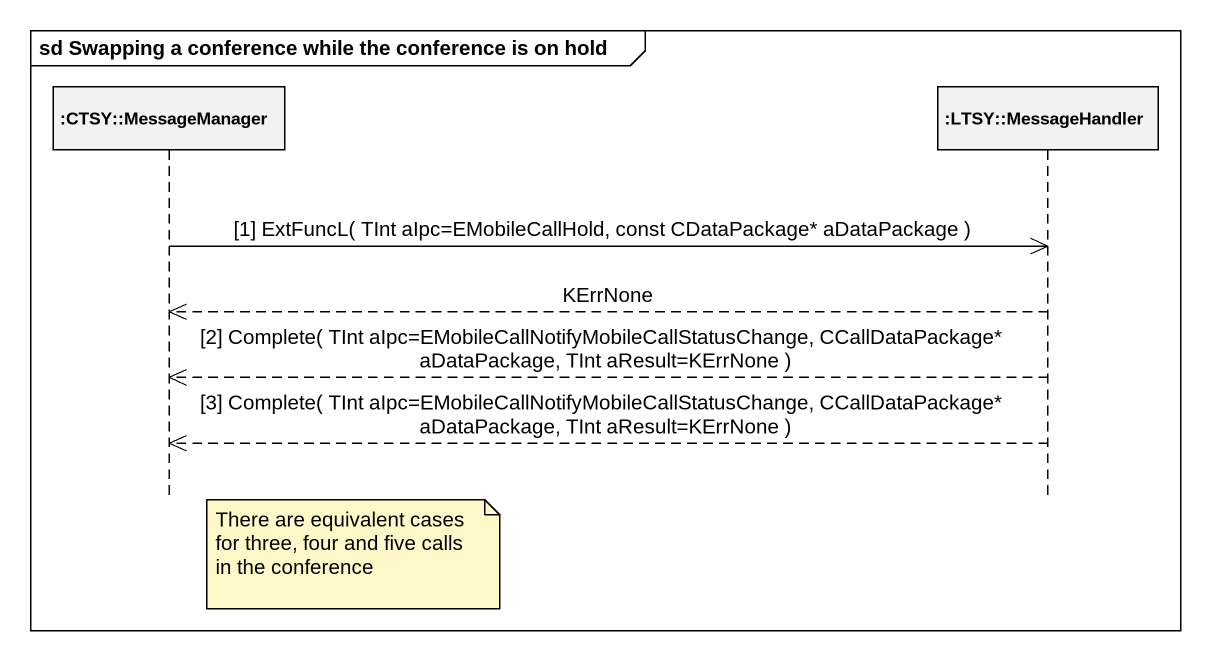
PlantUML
@startuml
mainframe sd Swapping a conference while the conference is on hold
hide footbox
participant ":CTSY::MessageManager" as CTSY_MessageManager
participant ":LTSY::MessageHandler" as LTSY_MessageHandler

CTSY_MessageManager ->> LTSY_MessageHandler : [1] ExtFuncL( TInt aIpc=EMobileCallHold, const CDataPackage* aDataPackage )
LTSY_MessageHandler -->> CTSY_MessageManager : KErrNone
LTSY_MessageHandler -->> CTSY_MessageManager : [2] Complete( TInt aIpc=EMobileCallNotifyMobileCallStatusChange, CCallDataPackage* aDataPackage, TInt aResult=KErrNone )
LTSY_MessageHandler -->> CTSY_MessageManager : [3] Complete( TInt aIpc=EMobileCallNotifyMobileCallStatusChange, CCallDataPackage* aDataPackage, TInt aResult=KErrNone )
note right of CTSY_MessageManager : There are equivalent cases for three, four and five calls in the conference
@enduml
